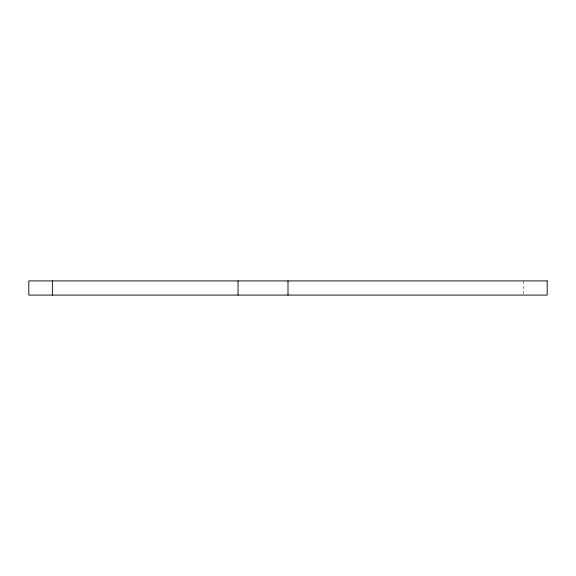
<?xml version="1.0" encoding="UTF-8"?>
<svg xmlns="http://www.w3.org/2000/svg" width="576" height="576" viewBox="0 0 576 576"><rect width="100%" height="100%" fill="white"/><g stroke="black" fill="none" stroke-linecap="round" stroke-linejoin="round"><path stroke-width="0.43" stroke-dasharray="2.88 2.16" d="M523.634 280.908L523.634 294.199"/><path stroke-width="0.86" d="M288 280.908L288 295.092M238.046 280.908L238.046 295.092M52.366 280.908L52.366 295.092M547.2 280.908L28.8 280.908L28.8 295.092L547.2 295.092L547.2 280.908"/></g></svg>
